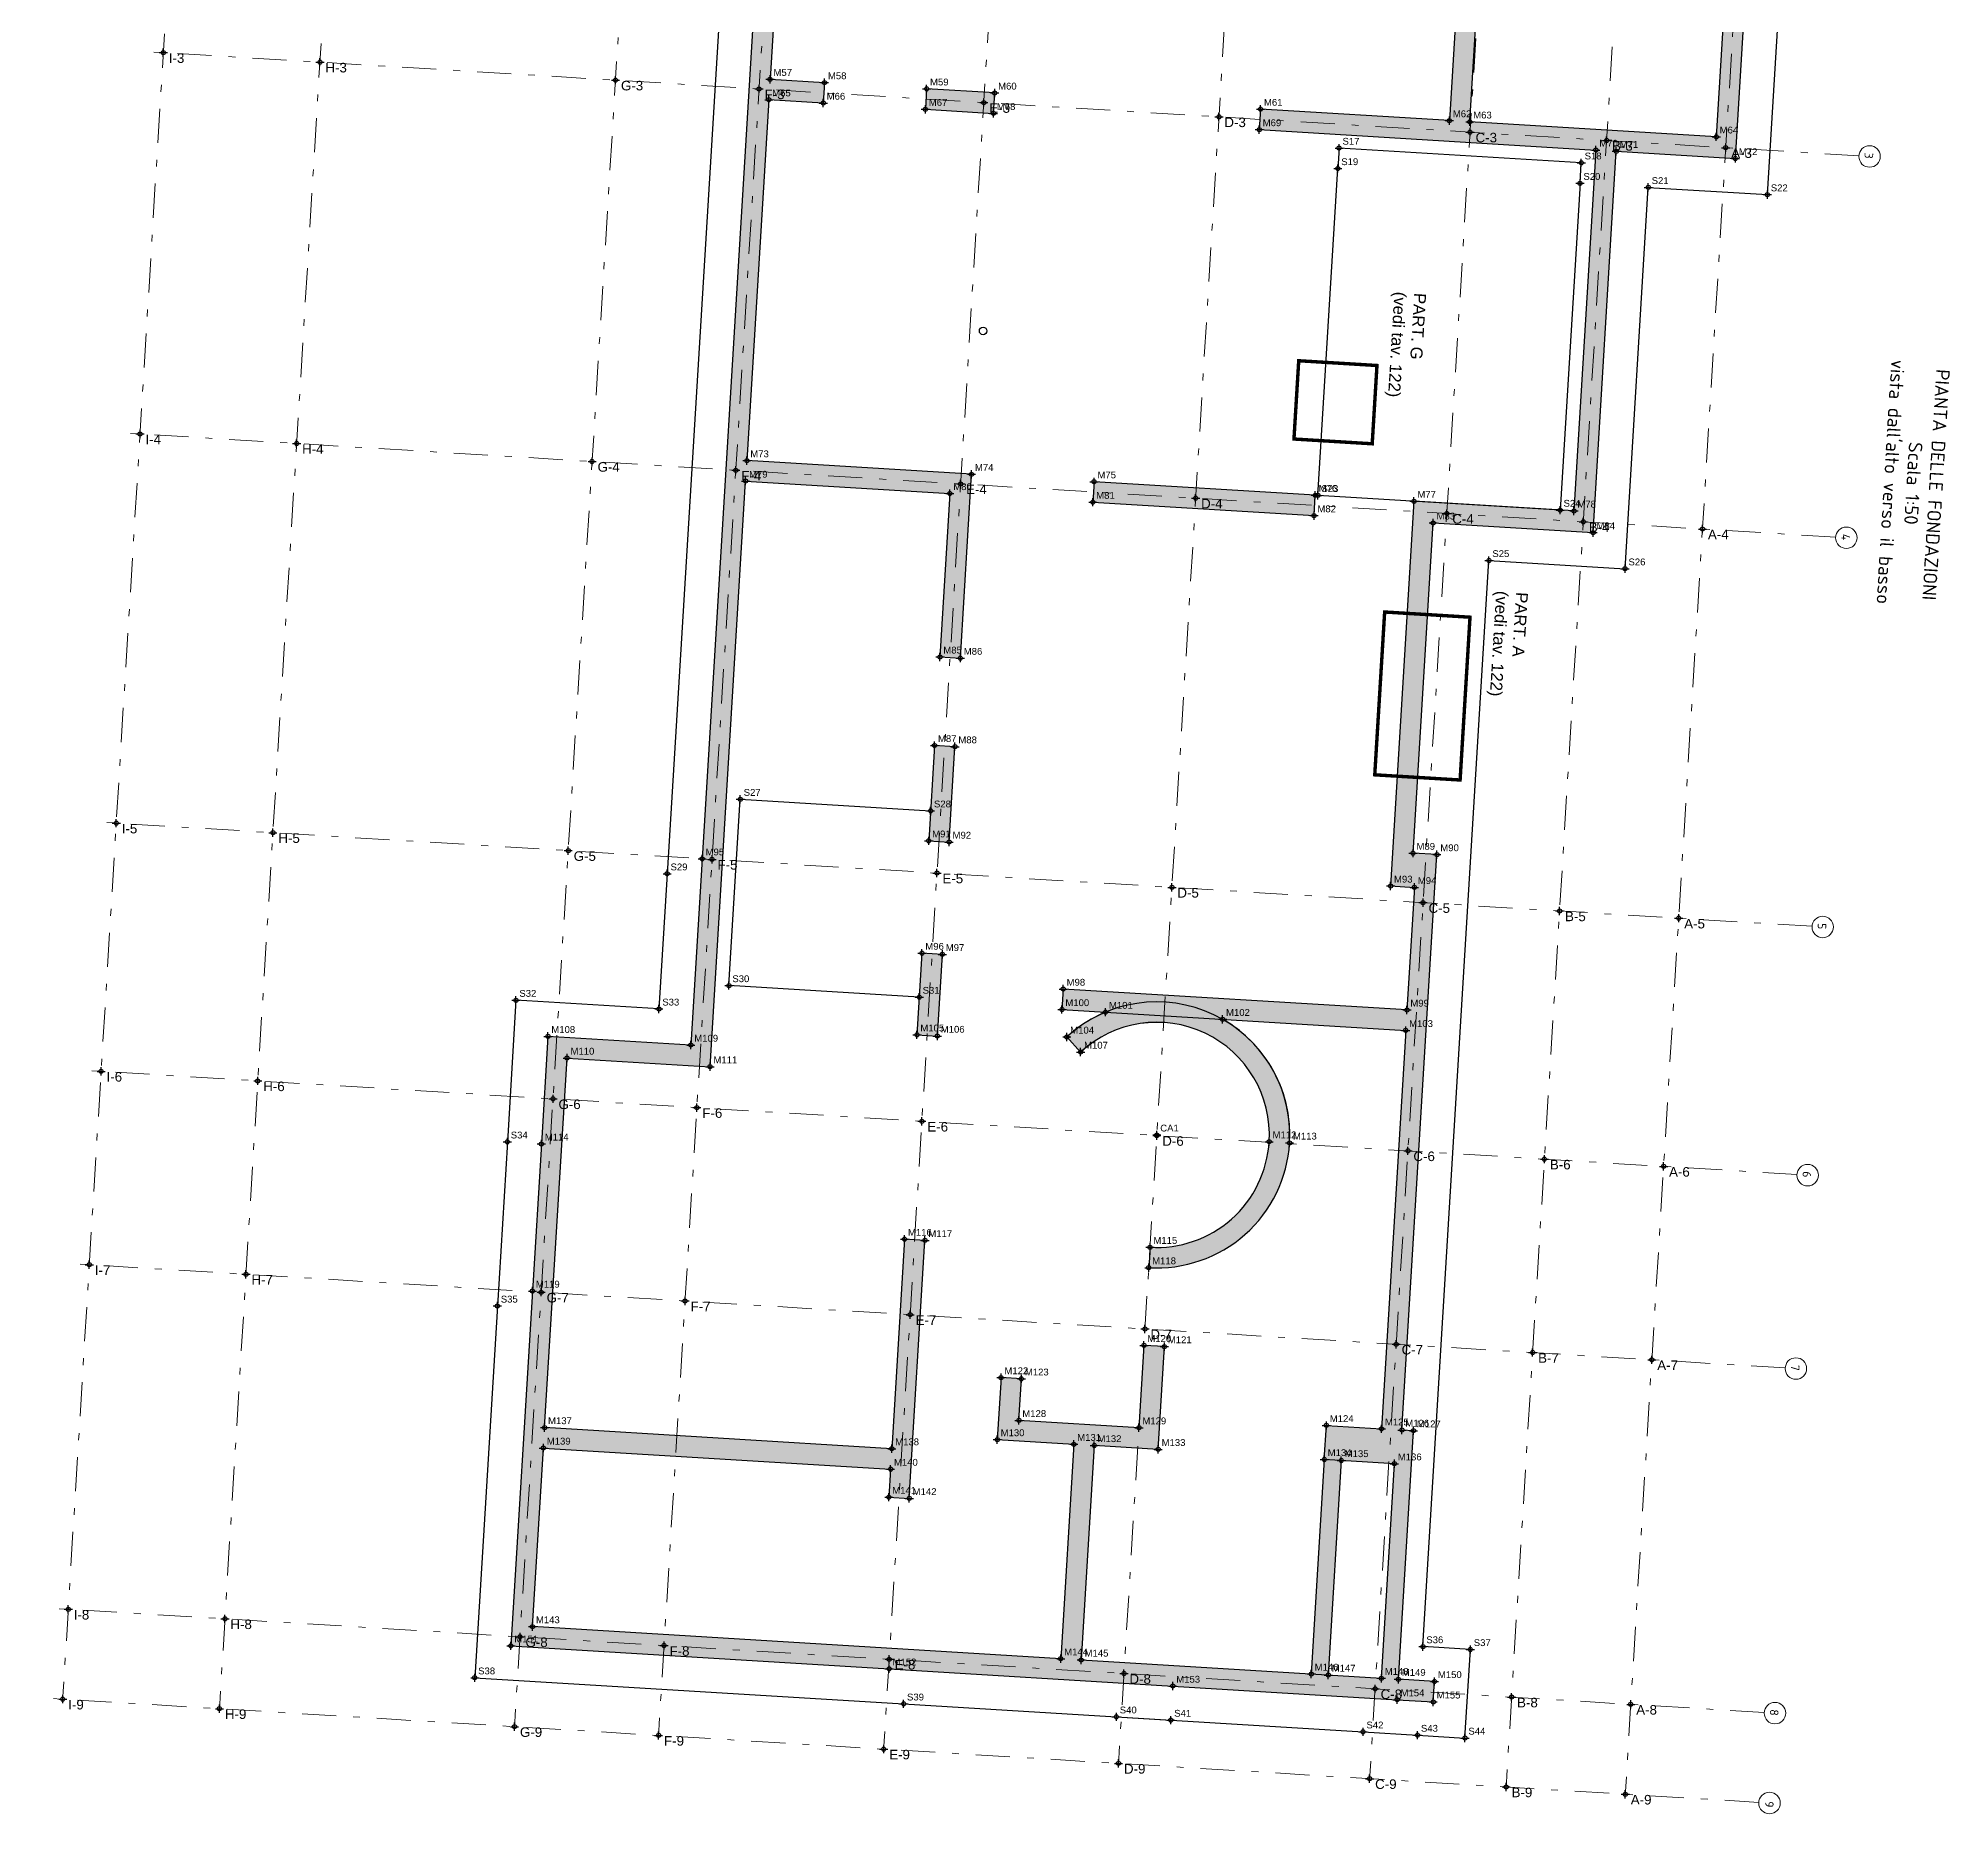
# Model space of a CAD drawing. Header units: metres. Extents: x 990.8 to 1018.8, y 1046 to 1087.7.
# Drawn here: x 990.76 to 1018.79, y 1045.97 to 1071.99 of the extents above; entities that cross this region are included whole.
import ezdxf

# ---------------------------------------------------------------- set-up
doc = ezdxf.new("R2010")
doc.units = ezdxf.units.M
doc.header["$PDMODE"] = 34
doc.header["$PDSIZE"] = 0.06
doc.linetypes.add('Nascosta', pattern=[0.158749999999965, 0.10583333333331, -0.052916666666655])
doc.linetypes.add('TRATTO-PUNTO', pattern=[1, 0.5, -0.25, 0, -0.25])
for name, color, linetype in [('CAMPITURE', 252, 'Continuous'), ('DBP LINEE SOTTILI', 1, 'Continuous'), ('DBP Q', 1, 'Continuous'), ('M3 LINEE SOTTILI', 1, 'Continuous'), ('M3 TESTI', 3, 'Continuous'), ('MURI INTERRATO', 4, 'Continuous'), ('PT_ASSI', 30, 'Continuous'), ('PT_CENTRI', 6, 'Continuous'), ('PT_MURI', 1, 'Continuous'), ('PT_SOLETTA', 3, 'Continuous'), ('SOLETTA INTERRATO', 1, 'Continuous'), ('TESTI', 2, 'Continuous')]:
    doc.layers.add(name, color=color, linetype=linetype)
doc.styles.add('DBP 1-50', font='arial.ttf', dxfattribs={"height": 0.125})
doc.styles.add('MA 1-50', font='isocpeur.ttf', dxfattribs={"height": 0.125})
doc.styles.get("Standard").update_dxf_attribs({"font": 'arial.ttf'})

msp = doc.modelspace()

# ---------------------------------------------------------------- hatches: boundary and pattern name
at = {"layer": 'CAMPITURE', "lineweight": 9, "transparency": 33554585}
h = msp.add_hatch(color=4, dxfattribs=at)
h.paths.add_polyline_path([(1016.258909285649, 1080.309077794951), (1015.6458851945599, 1070.227698848335), (1015.3459836691081, 1070.245935129406), (1015.9590077601961, 1080.327314076022)])
h.paths.add_polyline_path([(1015.5948350433091, 1074.338376087295), (1015.57662640694, 1074.038929187892), (1013.8298528166151, 1074.145146234014), (1013.848061452984, 1074.444593133417)])
h.paths.add_polyline_path([(1013.848061452984, 1074.444593133417), (1014.087808498507, 1078.387310642209), (1014.3872553978958, 1078.369102005841), (1014.147508352373, 1074.426384497049)])
h.paths.add_polyline_path([(1011.451419486709, 1070.783308210736), (1011.921809259569, 1078.519019778606), (1012.221256158972, 1078.500811142237), (1011.750866386111, 1070.765099574367)])
h.paths.add_polyline_path([(1010.8255917852662, 1078.285123970137), (1010.843800421635, 1078.584570869539), (1011.921809259569, 1078.519019778606), (1011.9036006232, 1078.219572879204)])
h.paths.add_polyline_path([(1004.9155568116121, 1078.299312388129), (1004.9546780668479, 1078.942674051452), (1005.2541249661272, 1078.924465415091), (1005.2150037108909, 1078.281103751767)])
h.paths.add_polyline_path([(1004.9364694304791, 1078.64322715205), (1004.954678076152, 1078.942674204463), (996.7348606875262, 1079.44250127279), (996.7166520418532, 1079.143054220377)])
h.paths.add_polyline_path([(1001.7518052928099, 1080.64020355236), (1001.939961201952, 1083.734488179471), (1002.239408158192, 1083.716279539646), (1002.0512522490499, 1080.621994912535)])
h.paths.add_polyline_path([(1002.257616800061, 1084.015726438714), (1002.2394081636921, 1083.716279539312), (993.9547106135665, 1084.220051812183), (993.9729192499353, 1084.519498711585)])
h.paths.add_polyline_path([(997.254032318782, 1080.813517460961), (997.4482577733802, 1084.007617721206), (997.7477046726592, 1083.989409084845), (997.553479218061, 1080.7953088246)])
h.paths.add_polyline_path([(994.2541575129687, 1084.201843175814), (993.9567497856115, 1079.310877152248), (993.657302886209, 1079.329085788617), (993.9547106135665, 1084.220051812183)])
h.paths.add_polyline_path([(995.5370730731784, 1079.515335665707), (995.5188644368095, 1079.215888766304), (993.9567497856115, 1079.310877152248), (993.9749584219803, 1079.61032405165)])
h.paths.add_polyline_path([(997.7755158203404, 1076.373680193912), (997.9393935476605, 1079.068702288542), (998.2388404470626, 1079.050493652174), (998.0749627197424, 1076.355471557543)])
h.paths.add_polyline_path([(999.5472433084701, 1076.265945762063), (999.5290346721013, 1075.966498862661), (995.7360406130067, 1076.197141589999), (995.7542492493753, 1076.496588489401)])
h.paths.add_polyline_path([(1000.6279438450501, 1057.215228942208), (1001.9420004363351, 1078.825313515746), (1001.6425535369331, 1078.843522152115), (1000.3284969456481, 1057.233437578577)])
h.paths.add_polyline_path([(1004.8649863375881, 1076.643879710859), (1004.880160201581, 1076.893418799474), (1004.1315429529332, 1076.938940390405), (1004.1163690889412, 1076.689401301789)])
h.paths.add_polyline_path([(1004.6222045196891, 1072.651254391277), (1004.880160201581, 1076.893418799474), (1005.129699284292, 1076.878244935841), (1004.871743602401, 1072.636080527644)])
h.paths.add_polyline_path([(1003.873587271042, 1072.696775982208), (1003.8887611343312, 1072.946315059265), (1004.6373783829781, 1072.900793468334), (1004.6222045196891, 1072.651254391277)])
h.paths.add_polyline_path([(1002.270135728548, 1071.041045584206), (1002.2883443649171, 1071.340492483608), (1001.4898192998421, 1071.389048847258), (1001.471610663473, 1071.089601947856)])
h.paths.add_polyline_path([(1004.7837351932849, 1071.1887538472), (1004.765526556916, 1070.889306947798), (1003.767370225557, 1070.950002402362), (1003.7855788619258, 1071.249449301764)])
h.paths.add_polyline_path([(1004.443840647715, 1065.599078391694), (1004.4256320113459, 1065.299631492291), (1001.131716117922, 1065.499926492348), (1001.1499247542911, 1065.799373391751)])
h.paths.add_polyline_path([(1003.9805160209921, 1062.922264933422), (1004.1261851119439, 1065.31784012866), (1004.4256320113459, 1065.299631492291), (1004.2799629203942, 1062.904056297053)])
h.paths.add_polyline_path([(1009.46632148462, 1064.993119446749), (1009.4845301209889, 1065.292566346151), (1006.2405220441301, 1065.489826573481), (1006.222313407761, 1065.190379674078)])
h.paths.add_polyline_path([(1015.3459836691081, 1070.245935129406), (1015.36419230548, 1070.545382028871), (1008.681984837589, 1070.951710784209), (1008.663776201216, 1070.652263884744)])
h.paths.add_polyline_path([(1013.898656988664, 1070.333943538522), (1013.5587624431141, 1064.744268083042), (1013.2593155437121, 1064.762476719411), (1013.599210089262, 1070.352152174891)])
h.paths.add_polyline_path([(1013.2593155437121, 1064.762476719411), (1013.27752418008, 1065.061923618813), (1010.931856801431, 1065.204557937035), (1010.9136481650621, 1064.905111037633)])
h.paths.add_polyline_path([(1011.2130950644641, 1064.886902401264), (1010.888374382554, 1059.546766028602), (1010.588927483152, 1059.564974664971), (1010.9136481650621, 1064.905111037633)])
h.paths.add_polyline_path([(1003.8166382936752, 1060.227242838844), (1003.90161193006, 1061.624661702678), (1004.201058829462, 1061.606453066309), (1004.116085193077, 1060.209034202475)])
h.paths.add_polyline_path([(1003.943103147571, 1057.36428865812), (1004.015937693046, 1058.562076255728), (1003.716490793644, 1058.580284892097), (1003.643656248169, 1057.382497294489)])
h.paths.add_polyline_path([(1005.7883409076389, 1058.053561905026), (1005.770132271271, 1057.754115005624), (1010.810821744494, 1057.447602960085), (1010.8290303808631, 1057.747049859487)])
h.paths.add_polyline_path([(1010.888374382554, 1059.546766028602), (1010.918722109835, 1060.045844194272), (1011.268076825758, 1060.024600785178), (1011.2377290984768, 1059.525522619508)])
h.paths.add_polyline_path([(1011.2377290984768, 1059.525522619508), (1010.755200234702, 1051.590179785341), (1010.4557533353, 1051.60838842171), (1010.9382821990739, 1059.543731255877)])
h.paths.add_polyline_path([(1009.6168989911271, 1051.158473573537), (1009.6472467176841, 1051.657551727289), (1010.924886910298, 1051.579861540067), (1010.894539183741, 1051.080783386315)])
h.paths.add_polyline_path([(1010.645000116094, 1051.095957249032), (1010.453809434628, 1047.951764811998), (1010.70336507752, 1047.936589941381), (1010.8945557589859, 1051.080782378415)])
h.paths.add_polyline_path([(1011.232371133606, 1047.904422222854), (1011.2141625058662, 1047.604975465358), (997.6891443314983, 1048.427398867673), (997.707352959238, 1048.726845625168)])
h.paths.add_polyline_path([(1007.272278052794, 1052.813172625395), (1007.1806679449701, 1051.306614847743), (1006.8809814747851, 1051.324838051828), (1006.9725915826089, 1052.831395829479)])
h.paths.add_polyline_path([(1006.8991901111531, 1051.624284951214), (1006.8809814747829, 1051.324838051802), (1004.821206978017, 1051.450087920437), (1004.8394156143859, 1051.749534819849)])
h.paths.add_polyline_path([(1004.8394156143991, 1051.749534819848), (1004.8764398416852, 1052.358410182014), (1005.175886741114, 1052.340201545644), (1005.1388625138279, 1051.731326183478)])
h.paths.add_polyline_path([(1006.051939889365, 1048.219431625016), (1006.2431305798691, 1051.363624210695), (1005.9436836804671, 1051.381832847064), (1005.7524929899619, 1048.237640261385)])
h.paths.add_polyline_path([(1003.231588704349, 1050.605913596574), (1003.4615698846042, 1054.388028300459), (1003.761016783882, 1054.369819664098), (1003.531035603628, 1050.587704960213)])
h.paths.add_polyline_path([(997.707352959238, 1048.726845625168), (998.2141600134653, 1057.061451133756), (998.5136069128675, 1057.043242497387), (998.0067998586403, 1048.7086369888)])
h.paths.add_polyline_path([(998.2323686498341, 1057.360898033158), (998.2141600134653, 1057.061451133756), (1000.6097352086808, 1056.915782042805), (1000.6279438450501, 1057.215228942208)])
h.paths.add_polyline_path([(994.2887144173296, 1076.285149926482), (995.7360406256487, 1076.1971417979), (995.7542492493753, 1076.496588489401), (994.3069230443543, 1076.584596672218)])
h.paths.add_polyline_path([(999.5266759089905, 1075.966643191056), (999.8284816292166, 1075.948291175404), (1000.0105679351918, 1078.942759220325), (999.7087622182901, 1078.961111290639)])
h = msp.add_hatch(color=4, dxfattribs=at)
edge = h.paths.add_edge_path()
edge.add_line((1007.042793586394, 1053.969893397771), (1007.061002222762, 1054.269340297173))
edge.add_arc((1007.160996546605, 1055.916414636273), 1.650106888453633, 266.5258220094397, 492.60474347565247)
edge.add_line((1006.0439782911672, 1057.130961037338), (1005.840924738749, 1057.351396152522))
edge.add_arc((1007.1611496840828, 1055.916298232473), 1.949999986259336, -93.47973102116418, 132.6126473935737, ccw=False)
for points in [[(1003.274806902647, 1051.316650812314), (1003.2565982662782, 1051.017203912912), (998.1660009765656, 1051.326750731175), (998.1842096129344, 1051.626197630577)], [(1009.866438073962, 1051.143299709893), (1009.6752473920901, 1047.999107266182), (1009.4257083092211, 1048.014281129825), (1009.616898991093, 1051.158473573536)]]:
    msp.add_hatch(color=4, dxfattribs=at).paths.add_polyline_path(points)

# ---------------------------------------------------------------- linework, layer by layer
at = {"layer": 'DBP LINEE SOTTILI', "color": 4, "linetype": 'Continuous', "transparency": 33554585}
msp.add_circle((1004.6141347323601, 1067.700523055923, -1.05846599999995), 0.055416520272081, dxfattribs=at)
at = {"layer": 'DBP Q', "color": 4, "linetype": 'Nascosta', "transparency": 33554585, "const_width": 0.05, "elevation": -1.05846599999995}
for points in [[(1010.389229759398, 1067.194145225757), (1010.319457806464, 1066.046722950518), (1009.1720631294679, 1066.11649322527), (1009.2418350824018, 1067.263915500509)], [(1011.7533595459781, 1063.504867813422), (1011.608235945339, 1061.118263382353), (1010.356719480674, 1061.194365049327), (1010.5018430813129, 1063.580969480396)]]:
    msp.add_lwpolyline(points, close=True, dxfattribs=at)
at = {"layer": 'M3 LINEE SOTTILI', "color": 4, "linetype": 'TRATTO-PUNTO', "lineweight": 20, "transparency": 33554585}
for points in [[(993.54866253113, 1087.426914587273), (991.1168339084993, 1047.61813449021)], [(995.8444220932224, 1087.287315041778), (993.4141750599795, 1047.478438772117)], [(1000.1834756320582, 1087.023454126131), (997.7406253174263, 1047.215357873097)], [(1002.284192779865, 1086.895714634632), (999.8530523152592, 1047.086906334156)], [(1005.5755591763441, 1086.696087732951), (1003.1548129036241, 1046.886134317313)], [(1009.0267045924879, 1086.489430571537), (1006.5973609612979, 1046.676801357481)], [(1012.7092952643, 1086.262232007899), (1010.2801503802, 1046.452859905805)], [(1014.710535078525, 1086.140112178904), (1012.2815016359868, 1046.331162612109)], [(1016.4579529513348, 1086.033855955534), (1014.028834166751, 1046.224911578181)], [(1017.455368604885, 1070.267945631955), (992.2261597493607, 1071.802072353055)], [(1017.115474398455, 1064.678275753404), (991.8862737209708, 1066.212536965019)], [(1016.768599536508, 1058.973806742844), (991.5393906809836, 1060.507933463944)], [(1016.5473646046271, 1055.335526915112), (991.3181557491025, 1056.869653636212)], [(1016.3749895136689, 1052.500762934107), (991.1457806581443, 1054.034889655207)], [(1016.067870513582, 1047.450091897535), (990.8386616580574, 1048.984218618635)], [(1015.9877525135589, 1046.132525540165), (990.7585436580346, 1047.666652261265)]]:
    msp.add_lwpolyline(points, dxfattribs=at)
at = {"layer": 'M3 LINEE SOTTILI', "color": 4, "lineweight": 20, "transparency": 33554585}
for centre in [(1017.6125090363189, 1070.258390305182, -1.05846599999995), (1017.27263297635, 1064.669019017316, -1.05846599999995), (1016.925739967942, 1058.964251416072, -1.05846599999995), (1016.7045050360612, 1055.325971588339, -1.05846599999995), (1016.532129945103, 1052.491207607334, -1.05846599999995), (1016.225010945016, 1047.440536570762, -1.05846599999995), (1016.144892944993, 1046.122970213393, -1.05846599999995)]:
    msp.add_circle(centre, 0.1574306814475634, dxfattribs=at)
at = {"layer": 'MURI INTERRATO', "color": 4, "transparency": 33554585}
for p, q in [((1001.6425535369331, 1078.843522152115, -1.05846599999995), (1000.494499013877, 1059.963395144788, -1.05846599999995)), ((1013.599210089262, 1070.352152174891, -1.05846599999995), (1013.27752418008, 1065.061923618813, -1.05846599999995)), ((1013.5587624431141, 1064.744268083042, -1.05846599999995), (1013.898656988664, 1070.333943538522, -1.05846599999995)), ((1013.898656988664, 1070.333943538522, -1.05846599999995), (1015.6454305685102, 1070.227726493037, -1.05846599999995)), ((1004.443840647715, 1065.599078391694, -1.05846599999995), (1001.1499247542911, 1065.799373391751, -1.05846599999995)), ((1000.6097352086808, 1056.915782042805, -1.05846599999995), (1001.131716117922, 1065.499926492348, -1.05846599999995)), ((1001.131716117922, 1065.499926492348, -1.05846599999995), (1004.1261851119439, 1065.31784012866, -1.05846599999995)), ((1004.2799629203942, 1062.904056297053, -1.05846599999995), (1004.443840647715, 1065.599078391694, -1.05846599999995)), ((1006.2405220441301, 1065.489826573481, -1.05846599999995), (1006.222313407761, 1065.190379674078, -1.05846599999995)), ((1009.4845301209889, 1065.292566346151, -1.05846599999995), (1006.2405220441301, 1065.489826573481, -1.05846599999995)), ((1004.1261851119439, 1065.31784012866, -1.05846599999995), (1003.9805160209921, 1062.922264933422, -1.05846599999995)), ((1006.222313407761, 1065.190379674078, -1.05846599999995), (1009.46632148462, 1064.993119446749, -1.05846599999995)), ((1009.46632148462, 1064.993119446749, -1.05846599999995), (1009.4845301209889, 1065.292566346151, -1.05846599999995)), ((1010.931856801431, 1065.204557937035, -1.05846599999995), (1010.588927483152, 1059.564974664971, -1.05846599999995)), ((1013.27752418008, 1065.061923618813, -1.05846599999995), (1010.931856801431, 1065.204557937035, -1.05846599999995)), ((1010.918722109835, 1060.045844194272, -1.05846599999995), (1011.2130950644641, 1064.886902401264, -1.05846599999995)), ((1011.2130950644641, 1064.886902401264, -1.05846599999995), (1013.5587624431141, 1064.744268083042, -1.05846599999995)), ((1003.9805160209921, 1062.922264933422, -1.05846599999995), (1004.2799629203942, 1062.904056297053, -1.05846599999995)), ((1000.494499013877, 1059.963395144788, -1.05846599999995), (1000.3284969456481, 1057.233437578577, -1.05846599999995)), ((1010.755200352562, 1051.590179766212, -1.05846599999995), (1011.268076825758, 1060.024600785178, -1.05846599999995)), ((1011.268076825758, 1060.024600785178, -1.05846599999995), (1010.918722109835, 1060.045844194272, -1.05846599999995)), ((1010.588927483152, 1059.564974664971, -1.05846599999995), (1010.9382821990739, 1059.543731255877, -1.05846599999995)), ((1010.9382821990739, 1059.543731255877, -1.05846599999995), (1010.8290303808631, 1057.747049859487, -1.05846599999995)), ((1005.7883409076389, 1058.053561905026, -1.05846599999995), (1005.770132271271, 1057.754115005624, -1.05846599999995)), ((1010.8290303808631, 1057.747049859487, -1.05846599999995), (1005.7883409076389, 1058.053561905026, -1.05846599999995)), ((1005.770132271271, 1057.754115005624, -1.05846599999995), (1010.810821744494, 1057.447602960085, -1.05846599999995)), ((998.2323686498341, 1057.360898033158, -1.05846599999995), (998.1364698316252, 1055.783811029641, -1.05846599999995)), ((1000.3284969456481, 1057.233437578577, -1.05846599999995), (998.2323686498341, 1057.360898033158, -1.05846599999995)), ((1005.840924796081, 1057.351396199737, -1.05846599999995), (1006.044179004022, 1057.130743143178, -1.05846599999995)), ((1010.810821744494, 1057.447602960085, -1.05846599999995), (1010.4557533353, 1051.60838842171, -1.05846599999995)), ((998.5136069128675, 1057.043242497387, -1.05846599999995), (1000.6097352086808, 1056.915782042805, -1.05846599999995)), ((998.1364698316252, 1055.783811029641, -1.05846599999995), (998.0053676497696, 1053.627793353946, -1.05846599999995)), ((1003.761016783882, 1054.369819664098, -1.05846599999995), (1003.46156988448, 1054.388028300467, -1.05846599999995)), ((1007.061002222762, 1054.269340297173, -1.05846599999995), (1007.042793586394, 1053.969893397771, -1.05846599999995)), ((998.0053676497696, 1053.627793353946, -1.05846599999995), (997.6891443314983, 1048.427398867673, -1.05846599999995)), ((1007.272278052794, 1052.813172625395, -1.05846599999995), (1006.972831153392, 1052.831381261763, -1.05846599999995)), ((1007.181397531207, 1051.306570483366, -1.05846599999995), (1007.272259702758, 1052.813173741215, -1.05846599999995)), ((997.6891443314983, 1048.427398867673, -1.05846599999995), (1003.235852718447, 1048.090117044874, -1.05846599999995)), ((1003.235852718446, 1048.090117044873, -1.05846599999995), (1007.396214653786, 1047.83713557205, -1.05846599999995))]:
    msp.add_line(p, q, dxfattribs=at)
at = {"layer": 'MURI INTERRATO', "color": 4, "transparency": 33554585, "elevation": -1.05846599999995}
for points in [[(1015.6454305685102, 1070.227726493037), (1016.258909285649, 1080.309077794951), (1015.9594623862458, 1080.32728643132), (1015.364192305477, 1070.545382028808)], [(997.9393935476605, 1079.068702288542), (996.7166520511573, 1079.143054373387), (996.7348606875262, 1079.44250127279), (1001.810485623002, 1079.133864733332), (1005.2541249661272, 1078.924465415091), (1005.2150037110141, 1078.28110375176), (1004.9155568116121, 1078.299312388129), (1004.936469430356, 1078.643227152058), (1001.9420004363351, 1078.825313515746), (1001.4898192998421, 1071.389048847258), (1002.2883443649171, 1071.340492483608), (1002.270135728548, 1071.041045584206), (1001.471610663473, 1071.089601947856), (1001.1499247542911, 1065.799373391751)], [(1015.364192305477, 1070.545382028808), (1011.7508663861081, 1070.76509957432), (1012.221256158972, 1078.500811142237), (1010.843800421635, 1078.584570869539), (1010.8255917852662, 1078.285123970137), (1011.9036006232031, 1078.219572879251), (1011.451419486709, 1070.783308210736), (1008.681984837589, 1070.951710784209), (1008.6637762012201, 1070.652263884806), (1013.599210089262, 1070.352152174891)], [(1003.46156988448, 1054.388028300467), (1003.274806902647, 1051.316650812314), (998.1842096128116, 1051.626197630584), (998.5136069128675, 1057.043242497387)], [(998.0067998672694, 1048.708637130706), (998.1660009765656, 1051.326750731175), (1003.2565982664009, 1051.017203912905), (1003.231588704349, 1050.605913596574), (1003.531035603751, 1050.587704960206), (1003.761016783882, 1054.369819664098)], [(1006.972812803356, 1052.831382377584), (1006.8994113319031, 1051.624271499368)], [(1006.9001592681739, 1051.624226019137), (1005.1388625138279, 1051.731326183478), (1005.175886741114, 1052.340201545644), (1004.8764398425001, 1052.358410194963), (1004.821206978017, 1051.450087920437), (1005.9436836804671, 1051.381832847064), (1005.7524929985939, 1048.237640403339), (998.0067998672694, 1048.708637130706)], [(1007.181397531207, 1051.306570483366), (1006.2431305798691, 1051.363624210695), (1006.0519398979959, 1048.21943176697), (1010.4538094342211, 1047.951764805307), (1010.645000116094, 1051.095957249032), (1009.6168989911271, 1051.158473573537), (1009.647246718409, 1051.657551739207), (1010.4557533353, 1051.60838842171)], [(1007.396214653786, 1047.83713557205), (1010.685139866426, 1047.637144058424), (1011.214162506793, 1047.604975480594), (1011.232371133606, 1047.904422222854), (1010.70336507752, 1047.936589941381), (1010.924886910298, 1051.579861540067), (1010.755200233978, 1051.590179773423)], [(1009.6168989911271, 1051.158473573537), (1009.4257083092211, 1048.014281129825)], [(1009.866438073962, 1051.143299709893), (1009.675247392056, 1047.999107266181)]]:
    msp.add_lwpolyline(points, dxfattribs=at)
for points in [[(1003.767370225557, 1070.950002402362), (1004.765526556916, 1070.889306947798), (1004.7837351932849, 1071.1887538472), (1003.7855788619258, 1071.249449301764)], [(1003.90161193006, 1061.624661702678), (1003.816638293798, 1060.227242838837), (1004.1160851932, 1060.209034202468), (1004.201058829462, 1061.606453066309)], [(1003.643656248169, 1057.382497294489), (1003.943103147571, 1057.36428865812), (1004.015937693046, 1058.562076255728), (1003.716490793644, 1058.580284892097)]]:
    msp.add_lwpolyline(points, close=True, dxfattribs=at)
at = {"layer": 'MURI INTERRATO', "color": 4, "transparency": 33554585}
for centre, radius, start, end in [((1007.161149722793, 1055.916298243886, -1.05846599999995), 1.949999999999857, 356.5202678639398, 132.61264627873206), ((1007.1611497881399, 1055.916298120136, -1.05846599999995), 1.950000139383172, 112.69722040093936, 132.61264740897573), ((1007.1611497227909, 1055.916298243886, -1.05846599999995), 1.950000000001525, 356.5202678639429, 60.34331569530647), ((1007.161149722793, 1055.916298243886, -1.05846599999995), 1.64999999999986, 356.52026786394106, 132.60591444020815), ((1007.161530655017, 1055.916524464399, -1.05846599999995), 1.649633519426408, 356.51162211858315, 132.62770322779738), ((1007.1611497227909, 1055.916298243886, -1.05846599999995), 1.950000000001529, 266.52026786392923, 356.5202678639429), ((1007.1611497227909, 1055.916298243886, -1.05846599999995), 1.650000000001528, 266.52026786392884, 356.5202678639446)]:
    msp.add_arc(centre, radius, start, end, dxfattribs=at)
at = {"layer": 'PT_ASSI'}
for p in [(992.5928141736457, 1071.7797769908452, -1.05846599999995), (994.8891953912299, 1071.6401396439944, -1.05846599999995), (999.2232956226252, 1071.37659356869, -1.05846599999995), (1001.3286154117981, 1071.2485742017916, -1.05846599999995), (1004.6240484547258, 1071.0481869475695, -1.05846599999995), (1008.0716965288183, 1070.8385438681648, -1.05846599999995), (1011.7544859477204, 1070.6146024164898, -1.05846599999995), (1013.7557854057881, 1070.4929082724868, -1.05846599999995), (1015.5031697342716, 1070.3866540888653, -1.05846599999995), (992.2513677360059, 1066.1903345340731, -1.05846599999995), (994.5479702728768, 1066.0506714414582, -1.05846599999995), (998.8802993736933, 1065.7872098843402, -1.05846599999995), (1000.9872626360775, 1065.6590793086198, -1.05846599999995), (1004.2841584075641, 1065.4585854695326, -1.05846599999995), (1007.7306255328933, 1065.2489957605642, -1.05846599999995), (1011.4134137538765, 1065.0250346771245, -1.05846599999995), (1013.414724543854, 1064.9033291361245, -1.05846599999995), (1015.162096321075, 1064.797066366474, -1.05846599999995), (991.9028924038672, 1060.485829809825, -1.05846599999995), (994.1997223261585, 1060.346165178334, -1.05846599999995), (998.5302467078692, 1060.0828365417367, -1.05846599999995), (1000.6388886403612, 1059.9546151633974, -1.05846599999995), (1003.9372793863487, 1059.7540480584587, -1.05846599999995), (1007.3825435448587, 1059.5445499391524, -1.05846599999995), (1011.0653329637607, 1059.320608487477, -1.05846599999995), (1013.0666566337877, 1059.198912871204, -1.05846599999995), (1014.8140167503119, 1059.0926601598528, -1.05846599999995), (991.6806418646855, 1056.8476117386983, -1.05846599999995), (993.9776163321519, 1056.7079383177677, -1.05846599999995), (998.3069887941012, 1056.4446797266044, -1.05846599999995), (1000.4167009177022, 1056.316393272551, -1.05846599999995), (1003.7160444544676, 1056.1157682307266, -1.05846599999995), (1007.1605406613826, 1055.9063168086857, -1.05846599999995), (1010.8433300802847, 1055.6823753570106, -1.05846599999995), (1012.8446615499221, 1055.560679266462, -1.05846599999995), (1014.5920138668358, 1055.4544270293861, -1.05846599999995), (991.5074754637867, 1054.012895875323, -1.05846599999995), (993.8045625535569, 1053.8732156061044, -1.05846599999995), (998.1330374977772, 1053.6100115908073, -1.05846599999995), (1000.2435834602668, 1053.4816744330428, -1.05846599999995), (1003.5436693635095, 1053.2810042497215, -1.05846599999995), (1006.9875672213079, 1053.0715892118326, -1.05846599999995), (1010.67035664021, 1052.8476477601573, -1.05846599999995), (1012.67169418691, 1052.7259513000774, -1.05846599999995), (1014.4190404267611, 1052.619699432533, -1.05846599999995), (991.1989465945801, 1048.962310569457, -1.05846599999995), (993.4962343423987, 1048.8226180987115, -1.05846599999995), (997.8231101881298, 1048.5595113206973, -1.05846599999995), (999.9351417931466, 1048.4310838246306, -1.05846599999995), (1003.2365503634227, 1048.2303332131496, -1.05846599999995), (1006.6793821484991, 1048.0209830005454, -1.05846599999995), (1010.3621715674013, 1047.7970415488703, -1.05846599999995), (991.118460802613, 1047.644766576619, -1.05846599999995), (993.4158008960094, 1047.5050709228665, -1.05846599999995), (1012.363519941544, 1047.6753444304, -1.05846599999995), (1014.1108553539524, 1047.5690932212458, -1.05846599999995), (997.7422595856129, 1047.2419895111002, -1.05846599999995), (999.8546787495497, 1047.1135384485196, -1.05846599999995), (1003.1564323633997, 1046.9127668557796, -1.05846599999995), (1006.5989860425489, 1046.7034335541193, -1.05846599999995), (1010.281775461451, 1046.479492102444, -1.05846599999995), (1012.283126660144, 1046.3577948122197, -1.05846599999995), (1014.030459248002, 1046.2515437748198, -1.05846599999995)]:
    msp.add_point(p, dxfattribs=at)
at = {"layer": 'PT_CENTRI'}
msp.add_point((1007.1611497227909, 1055.916298243886, -1.05846599999995), dxfattribs=at)
at = {"layer": 'PT_MURI'}
for p in [(1001.4898192998421, 1071.389048847258, -1.05846599999995), (1002.2883443649171, 1071.340492483608, -1.05846599999995), (1003.7855788619258, 1071.249449301764, -1.05846599999995), (1001.471610663473, 1071.089601947856, -1.05846599999995), (1002.270135728548, 1071.041045584206, -1.05846599999995), (1004.7837351932849, 1071.1887538472, -1.05846599999995), (1003.767370225557, 1070.950002402362, -1.05846599999995), (1004.765526556916, 1070.889306947798, -1.05846599999995), (1008.681984837589, 1070.951710784209, -1.05846599999995), (1011.451419486709, 1070.783308210736, -1.05846599999995), (1011.7508663861081, 1070.76509957432, -1.05846599999995), (1008.6637762012201, 1070.652263884806, -1.05846599999995), (1015.364192305477, 1070.545382028808, -1.05846599999995), (1013.599210089262, 1070.352152174891, -1.05846599999995), (1013.898656988664, 1070.333943538522, -1.05846599999995), (1015.6454305685102, 1070.227726493037, -1.05846599999995), (1001.1499247542911, 1065.799373391751, -1.05846599999995), (1001.131716117922, 1065.499926492348, -1.05846599999995), (1004.443840647715, 1065.599078391694, -1.05846599999995), (1006.2405220441301, 1065.489826573481, -1.05846599999995), (1004.1261851119439, 1065.31784012866, -1.05846599999995), (1006.222313407761, 1065.190379674078, -1.05846599999995), (1009.4845301209889, 1065.292566346151, -1.05846599999995), (1010.931856801431, 1065.204557937035, -1.05846599999995), (1009.46632148462, 1064.993119446749, -1.05846599999995), (1011.2130950644641, 1064.886902401264, -1.05846599999995), (1013.27752418008, 1065.061923618813, -1.05846599999995), (1013.5587624431141, 1064.744268083042, -1.05846599999995), (1003.9805160209921, 1062.922264933422, -1.05846599999995), (1004.2799629203942, 1062.904056297053, -1.05846599999995), (1003.90161193006, 1061.624661702678, -1.05846599999995), (1004.201058829462, 1061.606453066309, -1.05846599999995), (1003.816638293798, 1060.227242838837, -1.05846599999995), (1004.1160851932, 1060.209034202468, -1.05846599999995), (1010.918722109835, 1060.045844194272, -1.05846599999995), (1000.494499013877, 1059.963395144788, -1.05846599999995), (1011.268076825758, 1060.024600785178, -1.05846599999995), (1010.588927483152, 1059.564974664971, -1.05846599999995), (1010.9382821990739, 1059.543731255877, -1.05846599999995), (1003.716490793644, 1058.580284892097, -1.05846599999995), (1004.015937693046, 1058.562076255728, -1.05846599999995), (1005.7883409076389, 1058.053561905026, -1.05846599999995), (1005.770132271271, 1057.754115005624, -1.05846599999995), (1006.4087202254163, 1057.7152840280112, -1.05846599999995), (1008.1260133111418, 1057.6108596195468, -1.05846599999995), (1010.8290303808631, 1057.747049859487, -1.05846599999995), (998.2323686498341, 1057.360898033158, -1.05846599999995), (1000.3284969456481, 1057.233437578577, -1.05846599999995), (1003.643656248169, 1057.382497294489, -1.05846599999995), (1003.943103147571, 1057.36428865812, -1.05846599999995), (1005.8409247960801, 1057.3513961997364, -1.05846599999995), (1010.810821744494, 1057.447602960085, -1.05846599999995), (998.5136069128675, 1057.043242497387, -1.05846599999995), (1006.044179004022, 1057.130743143178, -1.05846599999995), (1000.6097352086808, 1056.915782042805, -1.05846599999995), (998.1364698316252, 1055.783811029641, -1.05846599999995), (1008.8081076695046, 1055.8161507438576, -1.05846599999995), (1009.1075545689067, 1055.7979421074888, -1.05846599999995), (1003.46156988448, 1054.388028300467, -1.05846599999995), (1003.761016783882, 1054.369819664098, -1.05846599999995), (1007.061002222762, 1054.2693402971724, -1.05846599999995), (1007.0427935863931, 1053.9698933977704, -1.05846599999995), (998.0053676497696, 1053.627793353946, -1.05846599999995), (1006.972831153392, 1052.831381261763, -1.05846599999995), (1007.272259702758, 1052.813173741215, -1.05846599999995), (1004.8764398425001, 1052.358410194963, -1.05846599999995), (1005.175886741114, 1052.340201545644, -1.05846599999995), (998.1842096128116, 1051.626197630584, -1.05846599999995), (1005.1388625138279, 1051.731326183478, -1.05846599999995), (1006.8994113319031, 1051.624271499368, -1.05846599999995), (1009.647246718409, 1051.657551739207, -1.05846599999995), (1004.821206978017, 1051.450087920437, -1.05846599999995), (1005.9436836804671, 1051.381832847064, -1.05846599999995), (1006.2431305798691, 1051.363624210695, -1.05846599999995), (1010.4557533353, 1051.60838842171, -1.05846599999995), (1010.755200352562, 1051.590179766212, -1.05846599999995), (1010.924886910298, 1051.579861540067, -1.05846599999995), (998.1660009765656, 1051.326750731175, -1.05846599999995), (1003.274806902647, 1051.316650812314, -1.05846599999995), (1007.181397531207, 1051.306570483366, -1.05846599999995), (1009.6168989911271, 1051.158473573537, -1.05846599999995), (1009.866438073962, 1051.143299709893, -1.05846599999995), (1010.645000116094, 1051.095957249032, -1.05846599999995), (1003.2565982664009, 1051.017203912905, -1.05846599999995), (1003.231588704349, 1050.605913596574, -1.05846599999995), (1003.531035603751, 1050.587704960206, -1.05846599999995), (998.0067998672694, 1048.708637130706, -1.05846599999995), (997.6891443314983, 1048.427398867673, -1.05846599999995), (1003.235852718447, 1048.090117044874, -1.05846599999995), (1005.7524929985939, 1048.237640403339, -1.05846599999995), (1006.0519398979959, 1048.21943176697, -1.05846599999995), (1009.4257083092211, 1048.014281129825, -1.05846599999995), (1009.675247392056, 1047.999107266181, -1.05846599999995), (1007.396214653786, 1047.83713557205, -1.05846599999995), (1010.4538094342211, 1047.951764805307, -1.05846599999995), (1010.70336507752, 1047.936589941381, -1.05846599999995), (1011.232371133606, 1047.904422222854, -1.05846599999995), (1010.685139866426, 1047.637144058424, -1.05846599999995), (1011.214162506793, 1047.604975480594, -1.05846599999995)]:
    msp.add_point(p, dxfattribs=at)
at = {"layer": 'PT_SOLETTA'}
for p in [(1009.8340031927542, 1070.380735817764, -1.05846599999995), (1013.3846033223299, 1070.164832474701, -1.05846599999995), (1009.8157945940761, 1070.081289537476, -1.05846599999995), (1013.366386479214, 1069.865250612691, -1.05846599999995), (1014.367387427053, 1069.80451764557, -1.05846599999995), (1016.114161006898, 1069.698300600085, -1.05846599999995), (1009.52445637453, 1065.290138527951, -1.05846599999995), (1013.0750565040621, 1065.074235184891, -1.05846599999995), (1012.031180218896, 1064.336233099211, -1.05846599999995), (1014.027492881504, 1064.214842190091, -1.05846599999995), (1001.053032782843, 1060.83618965482, -1.05846599999995), (1003.8433495030831, 1060.666517293496, -1.05846599999995), (999.9802469845656, 1059.744203789235, -1.05846599999995), (1000.8869634871871, 1058.105126512098, -1.05846599999995), (997.7636382114451, 1057.89032392611, -1.05846599999995), (1003.6772802073551, 1057.935454150778, -1.05846599999995), (999.8597665072589, 1057.762863471528, -1.05846599999995), (997.6373916659547, 1055.814158756923, -1.05846599999995), (997.4911156204585, 1053.408601998392, -1.05846599999995), (1011.063087713401, 1048.415639528498, -1.05846599999995), (1011.7587975678671, 1048.373335107302, -1.05846599999995), (997.1597184385464, 1047.958668429284, -1.05846599999995), (1003.448103325991, 1047.576287065539, -1.05846599999995), (1006.5673406500491, 1047.386593847187, -1.05846599999995), (1007.3658669265042, 1047.33805740638, -1.05846599999995), (1010.18565735111, 1047.1665728244, -1.05846599999995), (1010.984182416232, 1047.118016460747, -1.05846599999995), (1011.6798934830808, 1047.075731977625, -1.05846599999995)]:
    msp.add_point(p, dxfattribs=at)
at = {"layer": 'SOLETTA INTERRATO', "color": 4, "transparency": 33554585}
for p, q in [((1016.114161006898, 1069.698300600085, -1.05846599999995), (1016.663454870692, 1078.731615398745, -1.05846599999995)), ((1000.852137189366, 1074.082719488947, -1.05846599999995), (999.9802469845656, 1059.744203789235, -1.05846599999995)), ((1009.52445637453, 1065.290138527951, -1.05846599999995), (1009.8157945940761, 1070.081289537476, -1.05846599999995)), ((1013.366386479214, 1069.865250612691, -1.05846599999995), (1013.0750565040621, 1065.074235184891, -1.05846599999995)), ((1014.027492881504, 1064.214842190091, -1.05846599999995), (1014.367387427053, 1069.80451764557, -1.05846599999995)), ((1014.367387427053, 1069.80451764557, -1.05846599999995), (1016.114161006898, 1069.698300600085, -1.05846599999995)), ((1013.0750565040621, 1065.074235184891, -1.05846599999995), (1009.524456374475, 1065.290138527954, -1.05846599999995)), ((1012.031180218896, 1064.336233099211, -1.05846599999995), (1014.027492881504, 1064.214842190091, -1.05846599999995)), ((1000.8869634871871, 1058.105126512098, -1.05846599999995), (1001.053032782843, 1060.83618965482, -1.05846599999995)), ((1001.053032782843, 1060.83618965482, -1.05846599999995), (1003.8433495030831, 1060.666517293496, -1.05846599999995)), ((999.9802469845656, 1059.744203789235, -1.05846599999995), (999.8597665072589, 1057.762863471528, -1.05846599999995)), ((997.7636382114451, 1057.89032392611, -1.05846599999995), (997.6373916659547, 1055.814158756923, -1.05846599999995)), ((999.8597665072589, 1057.762863471528, -1.05846599999995), (997.7636382114451, 1057.89032392611, -1.05846599999995)), ((1003.6772802073551, 1057.935454150778, -1.05846599999995), (1000.8869634871871, 1058.105126512098, -1.05846599999995)), ((997.6373916659547, 1055.814158756923, -1.05846599999995), (997.4911156204585, 1053.408601998392, -1.05846599999995)), ((997.4911156204585, 1053.408601998392, -1.05846599999995), (997.1597184385464, 1047.958668429284, -1.05846599999995)), ((997.1597184385464, 1047.958668429284, -1.05846599999995), (1003.448103325991, 1047.576287065539, -1.05846599999995)), ((1003.448103325991, 1047.576287065539, -1.05846599999995), (1007.3658669265042, 1047.33805740638, -1.05846599999995))]:
    msp.add_line(p, q, dxfattribs=at)
at = {"layer": 'SOLETTA INTERRATO', "color": 4, "transparency": 33554585, "elevation": -1.05846599999995}
for points in [[(1013.366394685961, 1069.865385575299), (1013.3846033223299, 1070.164832474701), (1009.8340031927542, 1070.380735817764), (1009.8157945940529, 1070.081289537478)], [(1006.5673406500491, 1047.386593847187), (1010.18565735111, 1047.1665728244), (1010.984182416232, 1047.118016460747), (1010.984183628618, 1047.118036398821), (1011.6798934830808, 1047.075731977625), (1011.7587975678671, 1048.373335107302), (1011.063087713401, 1048.415639528498), (1012.031179007437, 1064.336213176373)]]:
    msp.add_lwpolyline(points, dxfattribs=at)

# ---------------------------------------------------------------- texts
at = {"layer": 'DBP Q', "color": 4, "transparency": 33554585, "char_height": 0.175, "width": 2.12766096082851, "attachment_point": 1, "rotation": 266.5202678639379, "style": 'DBP 1-50'}
for s, insert in [('PART. G\\P(vedi tav. 122)', (1011.111005870235, 1068.251148096868, -1.05846599999995)), ('PART. A\\P(vedi tav. 122)', (1012.6042713561619, 1063.866171981093, -1.05846599999995))]:
    msp.add_mtext(s, dxfattribs=dict(at, insert=insert))
at = {"layer": 'M3 TESTI', "color": 4, "transparency": 33554585, "char_height": 0.125, "attachment_point": 1, "rotation": 266.5202678639379, "style": 'MA 1-50'}
for s, insert in [('3', (1017.66659374249, 1070.310647521854, -1.05846599999995)), ('4', (1017.326708954228, 1064.721133304588, -1.05846599999995)), ('5', (1016.9798246741129, 1059.016508632743, -1.05846599999995)), ('6', (1016.7585897422318, 1055.378228805011, -1.05846599999995)), ('7', (1016.5862146512741, 1052.543464824006, -1.05846599999995)), ('8', (1016.2790956511872, 1047.492793787434, -1.05846599999995)), ('9', (1016.2081827922411, 1046.144920679651, -1.05846599999995))]:
    msp.add_mtext_dynamic_manual_height_columns(s, width=6.97768540205476, gutter_width=0.625, heights=[0], dxfattribs=dict(at, insert=insert))
at = {"layer": 'PT_ASSI'}
for s, p in [('I-3', (992.6728141736457, 1071.6297769908451, -1.05846599999995)), ('H-3', (994.96919539123, 1071.4901396439943, -1.05846599999995)), ('G-3', (999.3032956226252, 1071.2265935686899, -1.05846599999995)), ('F-3', (1001.4086154117981, 1071.0985742017915, -1.05846599999995)), ('E-3', (1004.7040484547258, 1070.8981869475695, -1.05846599999995)), ('D-3', (1008.1516965288183, 1070.6885438681647, -1.05846599999995)), ('C-3', (1011.8344859477204, 1070.4646024164897, -1.05846599999995)), ('B-3', (1013.8357854057881, 1070.3429082724867, -1.05846599999995)), ('A-3', (1015.5831697342717, 1070.2366540888652, -1.05846599999995)), ('I-4', (992.331367736006, 1066.040334534073, -1.05846599999995)), ('H-4', (994.6279702728768, 1065.9006714414581, -1.05846599999995)), ('G-4', (998.9602993736934, 1065.63720988434, -1.05846599999995)), ('F-4', (1001.0672626360775, 1065.5090793086197, -1.05846599999995)), ('E-4', (1004.3641584075641, 1065.3085854695325, -1.05846599999995)), ('D-4', (1007.8106255328934, 1065.098995760564, -1.05846599999995)), ('C-4', (1011.4934137538766, 1064.8750346771244, -1.05846599999995)), ('B-4', (1013.4947245438541, 1064.7533291361244, -1.05846599999995)), ('A-4', (1015.242096321075, 1064.6470663664738, -1.05846599999995)), ('I-5', (991.9828924038673, 1060.3358298098249, -1.05846599999995)), ('H-5', (994.2797223261585, 1060.196165178334, -1.05846599999995)), ('G-5', (998.6102467078692, 1059.9328365417366, -1.05846599999995)), ('F-5', (1000.7188886403612, 1059.8046151633973, -1.05846599999995)), ('E-5', (1004.0172793863487, 1059.6040480584586, -1.05846599999995)), ('D-5', (1007.4625435448587, 1059.3945499391523, -1.05846599999995)), ('C-5', (1011.1453329637608, 1059.170608487477, -1.05846599999995)), ('B-5', (1013.1466566337878, 1059.0489128712038, -1.05846599999995)), ('A-5', (1014.894016750312, 1058.9426601598527, -1.05846599999995)), ('I-6', (991.7606418646856, 1056.6976117386982, -1.05846599999995)), ('H-6', (994.057616332152, 1056.5579383177676, -1.05846599999995)), ('G-6', (998.3869887941013, 1056.2946797266043, -1.05846599999995)), ('F-6', (1000.4967009177022, 1056.166393272551, -1.05846599999995)), ('E-6', (1003.7960444544676, 1055.9657682307266, -1.05846599999995)), ('D-6', (1007.2405406613826, 1055.7563168086856, -1.05846599999995)), ('C-6', (1010.9233300802847, 1055.5323753570106, -1.05846599999995)), ('B-6', (1012.9246615499221, 1055.410679266462, -1.05846599999995)), ('A-6', (1014.6720138668359, 1055.304427029386, -1.05846599999995)), ('I-7', (991.5874754637867, 1053.862895875323, -1.05846599999995)), ('H-7', (993.884562553557, 1053.7232156061043, -1.05846599999995)), ('G-7', (998.2130374977772, 1053.4600115908072, -1.05846599999995)), ('F-7', (1000.3235834602668, 1053.3316744330427, -1.05846599999995)), ('E-7', (1003.6236693635095, 1053.1310042497214, -1.05846599999995)), ('D-7', (1007.067567221308, 1052.9215892118325, -1.05846599999995)), ('C-7', (1010.75035664021, 1052.6976477601572, -1.05846599999995)), ('B-7', (1012.7516941869101, 1052.5759513000773, -1.05846599999995)), ('A-7', (1014.4990404267611, 1052.469699432533, -1.05846599999995)), ('I-8', (991.2789465945801, 1048.812310569457, -1.05846599999995)), ('H-8', (993.5762343423987, 1048.6726180987114, -1.05846599999995)), ('G-8', (997.9031101881299, 1048.4095113206972, -1.05846599999995)), ('F-8', (1000.0151417931467, 1048.2810838246305, -1.05846599999995)), ('E-8', (1003.3165503634227, 1048.0803332131495, -1.05846599999995)), ('D-8', (1006.7593821484992, 1047.8709830005453, -1.05846599999995)), ('C-8', (1010.4421715674014, 1047.6470415488702, -1.05846599999995)), ('I-9', (991.198460802613, 1047.494766576619, -1.05846599999995)), ('H-9', (993.4958008960094, 1047.3550709228664, -1.05846599999995)), ('B-8', (1012.4435199415441, 1047.5253444303999, -1.05846599999995)), ('A-8', (1014.1908553539524, 1047.4190932212457, -1.05846599999995)), ('G-9', (997.822259585613, 1047.0919895111, -1.05846599999995)), ('F-9', (999.9346787495498, 1046.9635384485196, -1.05846599999995)), ('E-9', (1003.2364323633998, 1046.7627668557795, -1.05846599999995)), ('D-9', (1006.6789860425489, 1046.5534335541192, -1.05846599999995)), ('C-9', (1010.3617754614511, 1046.329492102444, -1.05846599999995)), ('B-9', (1012.3631266601441, 1046.2077948122196, -1.05846599999995)), ('A-9', (1014.110459248002, 1046.1015437748197, -1.05846599999995))]:
    msp.add_text(s, height=0.14, dxfattribs=at).set_placement(p)
at = {"layer": 'PT_CENTRI'}
msp.add_text('CA1', height=0.1, dxfattribs=at).set_placement((1007.2111497227909, 1055.966298243886, -1.05846599999995))
at = {"layer": 'PT_MURI'}
for s, p in [('M57', (1001.5398192998421, 1071.439048847258, -1.05846599999995)), ('M58', (1002.338344364917, 1071.3904924836079, -1.05846599999995)), ('M59', (1003.8355788619258, 1071.2994493017638, -1.05846599999995)), ('M60', (1004.8337351932848, 1071.2387538471999, -1.05846599999995)), ('M65', (1001.521610663473, 1071.139601947856, -1.05846599999995)), ('M66', (1002.3201357285479, 1071.0910455842059, -1.05846599999995)), ('M67', (1003.8173702255569, 1071.000002402362, -1.05846599999995)), ('M68', (1004.815526556916, 1070.939306947798, -1.05846599999995)), ('M61', (1008.7319848375889, 1071.0017107842089, -1.05846599999995)), ('M69', (1008.7137762012201, 1070.702263884806, -1.05846599999995)), ('M62', (1011.501419486709, 1070.833308210736, -1.05846599999995)), ('M63', (1011.800866386108, 1070.81509957432, -1.05846599999995)), ('M70', (1013.6492100892619, 1070.402152174891, -1.05846599999995)), ('M71', (1013.948656988664, 1070.3839435385219, -1.05846599999995)), ('M64', (1015.414192305477, 1070.595382028808, -1.05846599999995)), ('M72', (1015.6954305685101, 1070.2777264930369, -1.05846599999995)), ('M73', (1001.199924754291, 1065.849373391751, -1.05846599999995)), ('M74', (1004.4938406477149, 1065.649078391694, -1.05846599999995)), ('M79', (1001.181716117922, 1065.549926492348, -1.05846599999995)), ('M80', (1004.1761851119438, 1065.36784012866, -1.05846599999995)), ('M75', (1006.2905220441301, 1065.539826573481, -1.05846599999995)), ('M76', (1009.5345301209888, 1065.342566346151, -1.05846599999995)), ('M81', (1006.272313407761, 1065.240379674078, -1.05846599999995)), ('M82', (1009.51632148462, 1065.043119446749, -1.05846599999995)), ('M77', (1010.9818568014309, 1065.2545579370349, -1.05846599999995)), ('M78', (1013.32752418008, 1065.1119236188129, -1.05846599999995)), ('M83', (1011.2630950644641, 1064.936902401264, -1.05846599999995)), ('M84', (1013.6087624431141, 1064.794268083042, -1.05846599999995)), ('M85', (1004.0305160209921, 1062.972264933422, -1.05846599999995)), ('M86', (1004.3299629203941, 1062.954056297053, -1.05846599999995)), ('M87', (1003.9516119300599, 1061.674661702678, -1.05846599999995)), ('M88', (1004.251058829462, 1061.656453066309, -1.05846599999995)), ('M91', (1003.8666382937979, 1060.2772428388369, -1.05846599999995)), ('M95', (1000.5444990138769, 1060.0133951447879, -1.05846599999995)), ('M92', (1004.1660851931999, 1060.259034202468, -1.05846599999995)), ('M89', (1010.968722109835, 1060.0958441942719, -1.05846599999995)), ('M90', (1011.318076825758, 1060.074600785178, -1.05846599999995)), ('M93', (1010.638927483152, 1059.614974664971, -1.05846599999995)), ('M94', (1010.9882821990739, 1059.593731255877, -1.05846599999995)), ('M96', (1003.7664907936439, 1058.630284892097, -1.05846599999995)), ('M97', (1004.065937693046, 1058.612076255728, -1.05846599999995)), ('M98', (1005.8383409076389, 1058.103561905026, -1.05846599999995)), ('M100', (1005.820132271271, 1057.804115005624, -1.05846599999995)), ('M101', (1006.4587202254163, 1057.7652840280111, -1.05846599999995)), ('M99', (1010.879030380863, 1057.797049859487, -1.05846599999995)), ('M102', (1008.1760133111418, 1057.6608596195467, -1.05846599999995)), ('M103', (1010.8608217444939, 1057.497602960085, -1.05846599999995)), ('M108', (998.2823686498341, 1057.410898033158, -1.05846599999995)), ('M109', (1000.3784969456481, 1057.283437578577, -1.05846599999995)), ('M105', (1003.693656248169, 1057.432497294489, -1.05846599999995)), ('M106', (1003.993103147571, 1057.4142886581199, -1.05846599999995)), ('M104', (1005.8909247960801, 1057.4013961997364, -1.05846599999995)), ('M110', (998.5636069128675, 1057.0932424973869, -1.05846599999995)), ('M111', (1000.6597352086808, 1056.965782042805, -1.05846599999995)), ('M107', (1006.094179004022, 1057.180743143178, -1.05846599999995)), ('M114', (998.1864698316251, 1055.8338110296409, -1.05846599999995)), ('M112', (1008.8581076695045, 1055.8661507438576, -1.05846599999995)), ('M113', (1009.1575545689067, 1055.8479421074887, -1.05846599999995)), ('M116', (1003.51156988448, 1054.438028300467, -1.05846599999995)), ('M117', (1003.811016783882, 1054.419819664098, -1.05846599999995)), ('M115', (1007.111002222762, 1054.3193402971724, -1.05846599999995)), ('M118', (1007.0927935863931, 1054.0198933977704, -1.05846599999995)), ('M119', (998.0553676497696, 1053.6777933539458, -1.05846599999995)), ('M120', (1007.022831153392, 1052.881381261763, -1.05846599999995)), ('M121', (1007.322259702758, 1052.863173741215, -1.05846599999995)), ('M122', (1004.9264398425, 1052.408410194963, -1.05846599999995)), ('M123', (1005.225886741114, 1052.390201545644, -1.05846599999995)), ('M137', (998.2342096128116, 1051.676197630584, -1.05846599999995)), ('M128', (1005.1888625138279, 1051.7813261834779, -1.05846599999995)), ('M129', (1006.9494113319031, 1051.674271499368, -1.05846599999995)), ('M124', (1009.6972467184089, 1051.707551739207, -1.05846599999995)), ('M125', (1010.5057533352999, 1051.65838842171, -1.05846599999995)), ('M126', (1010.805200352562, 1051.640179766212, -1.05846599999995)), ('M127', (1010.974886910298, 1051.629861540067, -1.05846599999995)), ('M139', (998.2160009765655, 1051.376750731175, -1.05846599999995)), ('M138', (1003.324806902647, 1051.366650812314, -1.05846599999995)), ('M130', (1004.871206978017, 1051.500087920437, -1.05846599999995)), ('M131', (1005.993683680467, 1051.431832847064, -1.05846599999995)), ('M132', (1006.2931305798691, 1051.413624210695, -1.05846599999995)), ('M133', (1007.231397531207, 1051.3565704833659, -1.05846599999995)), ('M140', (1003.3065982664009, 1051.067203912905, -1.05846599999995)), ('M134', (1009.666898991127, 1051.208473573537, -1.05846599999995)), ('M135', (1009.9164380739619, 1051.193299709893, -1.05846599999995)), ('M136', (1010.695000116094, 1051.1459572490319, -1.05846599999995)), ('M141', (1003.2815887043489, 1050.655913596574, -1.05846599999995)), ('M142', (1003.5810356037509, 1050.637704960206, -1.05846599999995)), ('M143', (998.0567998672693, 1048.758637130706, -1.05846599999995)), ('M151', (997.7391443314982, 1048.477398867673, -1.05846599999995)), ('M144', (1005.8024929985938, 1048.2876404033389, -1.05846599999995)), ('M145', (1006.1019398979959, 1048.26943176697, -1.05846599999995)), ('M152', (1003.2858527184469, 1048.140117044874, -1.05846599999995)), ('M146', (1009.4757083092211, 1048.0642811298248, -1.05846599999995)), ('M147', (1009.725247392056, 1048.049107266181, -1.05846599999995)), ('M148', (1010.503809434221, 1048.001764805307, -1.05846599999995)), ('M149', (1010.7533650775199, 1047.986589941381, -1.05846599999995)), ('M150', (1011.2823711336059, 1047.954422222854, -1.05846599999995)), ('M153', (1007.446214653786, 1047.88713557205, -1.05846599999995)), ('M154', (1010.7351398664259, 1047.6871440584239, -1.05846599999995)), ('M155', (1011.2641625067929, 1047.654975480594, -1.05846599999995))]:
    msp.add_text(s, height=0.1, dxfattribs=at).set_placement(p)
at = {"layer": 'PT_SOLETTA'}
for s, p in [('S17', (1009.8840031927541, 1070.430735817764, -1.05846599999995)), ('S19', (1009.8657945940761, 1070.131289537476, -1.05846599999995)), ('S18', (1013.4346033223298, 1070.2148324747009, -1.05846599999995)), ('S20', (1013.416386479214, 1069.915250612691, -1.05846599999995)), ('S21', (1014.417387427053, 1069.85451764557, -1.05846599999995)), ('S22', (1016.164161006898, 1069.748300600085, -1.05846599999995)), ('S23', (1009.57445637453, 1065.340138527951, -1.05846599999995)), ('S24', (1013.1250565040621, 1065.124235184891, -1.05846599999995)), ('S25', (1012.081180218896, 1064.386233099211, -1.05846599999995)), ('S26', (1014.077492881504, 1064.264842190091, -1.05846599999995)), ('S27', (1001.103032782843, 1060.8861896548199, -1.05846599999995)), ('S28', (1003.8933495030831, 1060.716517293496, -1.05846599999995)), ('S29', (1000.0302469845656, 1059.7942037892349, -1.05846599999995)), ('S30', (1000.9369634871871, 1058.155126512098, -1.05846599999995)), ('S32', (997.8136382114451, 1057.94032392611, -1.05846599999995)), ('S33', (999.9097665072588, 1057.8128634715279, -1.05846599999995)), ('S31', (1003.7272802073551, 1057.985454150778, -1.05846599999995)), ('S34', (997.6873916659547, 1055.864158756923, -1.05846599999995)), ('S35', (997.5411156204584, 1053.458601998392, -1.05846599999995)), ('S36', (1011.113087713401, 1048.465639528498, -1.05846599999995)), ('S37', (1011.808797567867, 1048.423335107302, -1.05846599999995)), ('S38', (997.2097184385464, 1048.008668429284, -1.05846599999995)), ('S39', (1003.498103325991, 1047.626287065539, -1.05846599999995)), ('S40', (1006.6173406500491, 1047.436593847187, -1.05846599999995)), ('S41', (1007.4158669265041, 1047.3880574063799, -1.05846599999995)), ('S42', (1010.2356573511099, 1047.2165728244, -1.05846599999995)), ('S43', (1011.0341824162319, 1047.168016460747, -1.05846599999995)), ('S44', (1011.7298934830808, 1047.125731977625, -1.05846599999995))]:
    msp.add_text(s, height=0.1, dxfattribs=at).set_placement(p)
at = {"layer": 'TESTI', "color": 4, "transparency": 33554585, "insert": (1019.9453030339, 1086.137241628877, -1.05846599999995), "char_height": 0.2, "attachment_point": 1, "rotation": 266.5202678639379, "style": 'MA 1-50'}
msp.add_mtext_dynamic_manual_height_columns("\\pxqc;PIANTA DELLE FONDAZIONI\\PScala 1:50\\Pvista dall'alto verso il basso", width=41.46998351745401, gutter_width=0.125, heights=[0], dxfattribs=at)

doc.saveas('drawing.dxf')
